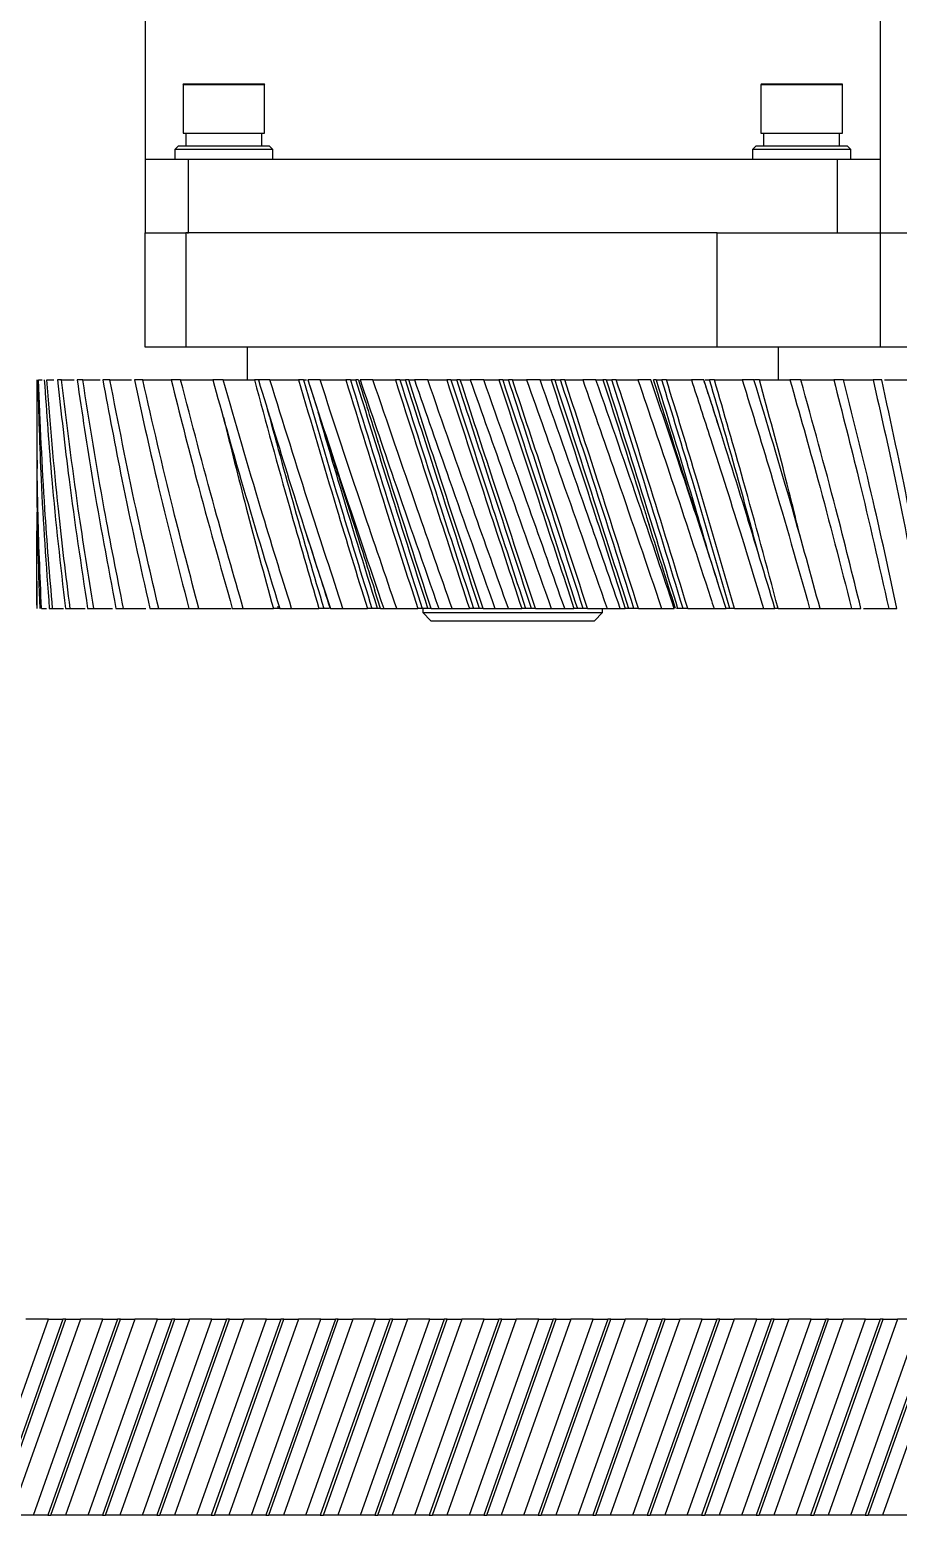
# Model space of a CAD drawing. Header units: millimetres. Extents: x 0 to 597, y 0 to 420.
# Drawn here: x 360.26 to 367.35, y 336.05 to 348.18 of the extents above; entities that cross this region are included whole.
import ezdxf

# ---------------------------------------------------------------- set-up
doc = ezdxf.new("R2010")
doc.units = ezdxf.units.MM

msp = doc.modelspace()

# ---------------------------------------------------------------- linework, layer by layer
at = {"color": 7, "linetype": 'Continuous', "lineweight": 25}
for p, q in [((361.2, 349.455), (361.2, 347.121)), ((367.2, 347.121), (367.2, 349.455)), ((361.51, 347.728), (361.51, 347.335)), ((361.516, 347.735), (362.17, 347.735)), ((362.176, 347.335), (362.176, 347.728)), ((366.224, 347.728), (366.224, 347.335)), ((366.23, 347.735), (366.884, 347.735)), ((366.89, 347.335), (366.89, 347.728)), ((361.47, 347.228), (361.443, 347.201)), ((362.216, 347.228), (361.47, 347.228)), ((361.51, 347.335), (361.66, 347.335)), ((361.534, 347.335), (361.534, 347.228)), ((361.66, 347.335), (362.176, 347.335)), ((362.152, 347.228), (362.152, 347.335)), ((362.243, 347.201), (362.216, 347.228)), ((366.184, 347.228), (366.157, 347.201)), ((366.93, 347.228), (366.184, 347.228)), ((366.224, 347.335), (366.835, 347.335)), ((366.249, 347.228), (366.249, 347.335)), ((366.835, 347.335), (366.89, 347.335)), ((366.866, 347.228), (366.866, 347.335)), ((366.957, 347.201), (366.93, 347.228)), ((361.2, 347.121), (361.2, 346.521)), ((361.2, 347.121), (361.554, 347.121)), ((361.443, 347.201), (361.443, 347.121)), ((362.243, 347.201), (361.443, 347.201)), ((361.554, 346.521), (361.554, 347.121)), ((361.554, 347.121), (364.18, 347.121)), ((362.243, 347.121), (362.243, 347.201)), ((364.18, 347.121), (364.22, 347.121)), ((364.22, 347.121), (366.846, 347.121)), ((366.157, 347.201), (366.157, 347.121)), ((366.957, 347.201), (366.157, 347.201)), ((366.846, 347.121), (366.846, 346.521)), ((366.846, 347.121), (367.2, 347.121)), ((366.957, 347.121), (366.957, 347.201)), ((367.2, 346.521), (367.2, 347.121)), ((361.2, 345.588), (361.2, 346.521)), ((361.2, 346.521), (361.533, 346.521)), ((361.533, 346.521), (361.533, 345.588)), ((365.867, 346.521), (361.533, 346.521)), ((361.545, 346.521), (361.554, 346.521)), ((365.867, 345.588), (365.867, 346.521)), ((365.867, 346.521), (367.2, 346.521)), ((367.2, 345.588), (367.2, 346.521)), ((367.2, 346.521), (367.533, 346.521)), ((361.533, 345.588), (361.2, 345.588)), ((365.867, 345.588), (361.533, 345.588)), ((362.033, 345.588), (362.033, 345.321)), ((367.2, 345.588), (365.867, 345.588)), ((366.367, 345.321), (366.367, 345.588)), ((367.533, 345.588), (367.2, 345.588)), ((360.332, 345.321), (360.361, 345.321)), ((360.399, 345.321), (360.457, 345.321)), ((360.52, 345.321), (360.486, 345.321)), ((360.52, 345.321), (360.621, 345.321)), ((360.692, 345.321), (360.646, 345.321)), ((360.913, 345.321), (360.856, 345.321)), ((361.181, 345.321), (361.113, 345.321)), ((361.49, 345.321), (361.413, 345.321)), ((361.838, 345.321), (361.752, 345.321)), ((362.219, 345.321), (362.125, 345.321)), ((362.492, 345.321), (362.518, 345.321)), ((362.628, 345.321), (362.528, 345.321)), ((362.876, 345.321), (362.921, 345.321)), ((363.059, 345.321), (362.954, 345.321)), ((363.279, 345.321), (363.326, 345.321)), ((363.506, 345.321), (363.398, 345.321)), ((363.695, 345.321), (363.743, 345.321)), ((363.963, 345.321), (363.853, 345.321)), ((364.118, 345.321), (364.166, 345.321)), ((364.423, 345.321), (364.312, 345.321)), ((364.542, 345.321), (364.59, 345.321)), ((364.879, 345.321), (364.771, 345.321)), ((364.962, 345.321), (365.009, 345.321)), ((365.327, 345.321), (365.221, 345.321)), ((365.37, 345.321), (365.416, 345.321)), ((365.758, 345.321), (365.657, 345.321)), ((365.769, 345.321), (365.806, 345.321)), ((366.168, 345.321), (366.072, 345.321)), ((366.55, 345.321), (366.461, 345.321)), ((366.899, 345.321), (366.819, 345.321)), ((367.21, 345.321), (367.139, 345.321)), ((367.232, 345.321), (367.419, 345.321)), ((360.318, 344.976), (360.318, 344.665)), ((365.888, 344.92), (365.884, 344.932)), ((363.1, 344.818), (363.09, 344.849)), ((362.512, 344.072), (362.521, 344.046)), ((365.3, 344.174), (365.312, 344.138)), ((360.318, 343.678), (360.318, 343.455)), ((360.355, 343.455), (360.397, 343.455)), ((360.419, 343.455), (360.446, 343.455)), ((360.446, 343.455), (360.534, 343.455)), ((360.55, 343.455), (360.589, 343.455)), ((360.732, 343.455), (360.783, 343.455)), ((360.963, 343.455), (361.025, 343.455)), ((361.239, 343.455), (361.312, 343.455)), ((361.557, 343.455), (361.639, 343.455)), ((361.912, 343.455), (362.002, 343.455)), ((362.299, 343.455), (362.286, 343.455)), ((362.299, 343.455), (362.396, 343.455)), ((362.701, 343.455), (362.658, 343.455)), ((362.712, 343.455), (362.815, 343.455)), ((363.097, 343.455), (363.051, 343.455)), ((363.147, 343.455), (363.253, 343.455)), ((363.508, 343.455), (363.46, 343.455)), ((363.467, 343.455), (363.467, 343.421)), ((363.467, 343.421), (363.533, 343.354)), ((363.467, 343.421), (364.933, 343.421)), ((363.596, 343.455), (363.705, 343.455)), ((363.928, 343.455), (363.88, 343.455)), ((364.054, 343.455), (364.164, 343.455)), ((364.353, 343.455), (364.304, 343.455)), ((364.514, 343.455), (364.624, 343.455)), ((364.775, 343.455), (364.727, 343.455)), ((364.867, 343.354), (364.933, 343.421)), ((364.933, 343.421), (364.933, 343.455)), ((364.969, 343.455), (365.077, 343.455)), ((365.189, 343.455), (365.143, 343.455)), ((365.414, 343.455), (365.518, 343.455)), ((365.589, 343.455), (365.545, 343.455)), ((365.842, 343.455), (365.941, 343.455)), ((365.97, 343.455), (365.941, 343.455)), ((366.246, 343.455), (366.339, 343.455)), ((366.622, 343.455), (366.707, 343.455)), ((366.964, 343.455), (367.04, 343.455)), ((367.267, 343.455), (367.333, 343.455)), ((359.846, 336.055), (360.413, 337.655)), ((360.53, 337.655), (359.964, 336.055)), ((359.989, 336.055), (360.555, 337.655)), ((360.673, 337.655), (360.106, 336.055)), ((360.413, 337.655), (360.229, 337.655)), ((360.29, 336.055), (360.857, 337.655)), ((360.975, 337.655), (360.408, 336.055)), ((360.413, 337.655), (360.53, 337.655)), ((360.433, 336.055), (361, 337.655)), ((360.555, 337.655), (360.53, 337.655)), ((361.118, 337.655), (360.551, 336.055)), ((360.555, 337.655), (360.673, 337.655)), ((360.857, 337.655), (360.673, 337.655)), ((360.735, 336.055), (361.301, 337.655)), ((361.419, 337.655), (360.853, 336.055)), ((360.857, 337.655), (360.975, 337.655)), ((360.877, 336.055), (361.444, 337.655)), ((361, 337.655), (360.975, 337.655)), ((361.562, 337.655), (360.995, 336.055)), ((361, 337.655), (361.118, 337.655)), ((361.301, 337.655), (361.118, 337.655)), ((361.179, 336.055), (361.746, 337.655)), ((361.864, 337.655), (361.297, 336.055)), ((361.301, 337.655), (361.419, 337.655)), ((361.322, 336.055), (361.889, 337.655)), ((361.444, 337.655), (361.419, 337.655)), ((362.006, 337.655), (361.44, 336.055)), ((361.444, 337.655), (361.562, 337.655)), ((361.746, 337.655), (361.562, 337.655)), ((361.624, 336.055), (362.19, 337.655)), ((362.308, 337.655), (361.741, 336.055)), ((361.746, 337.655), (361.864, 337.655)), ((361.766, 336.055), (362.333, 337.655)), ((361.889, 337.655), (361.864, 337.655)), ((362.451, 337.655), (361.884, 336.055)), ((361.889, 337.655), (362.006, 337.655)), ((362.19, 337.655), (362.006, 337.655)), ((362.068, 336.055), (362.635, 337.655)), ((362.753, 337.655), (362.186, 336.055)), ((362.19, 337.655), (362.308, 337.655)), ((362.211, 336.055), (362.777, 337.655)), ((362.333, 337.655), (362.308, 337.655)), ((362.895, 337.655), (362.329, 336.055)), ((362.333, 337.655), (362.451, 337.655)), ((362.635, 337.655), (362.451, 337.655)), ((362.512, 336.055), (363.079, 337.655)), ((363.197, 337.655), (362.63, 336.055)), ((362.635, 337.655), (362.753, 337.655)), ((362.655, 336.055), (363.222, 337.655)), ((362.777, 337.655), (362.753, 337.655)), ((363.34, 337.655), (362.773, 336.055)), ((362.777, 337.655), (362.895, 337.655)), ((363.079, 337.655), (362.895, 337.655)), ((362.957, 336.055), (363.524, 337.655)), ((363.641, 337.655), (363.075, 336.055)), ((363.079, 337.655), (363.197, 337.655)), ((363.1, 336.055), (363.666, 337.655)), ((363.222, 337.655), (363.197, 337.655)), ((363.784, 337.655), (363.217, 336.055)), ((363.222, 337.655), (363.34, 337.655)), ((363.524, 337.655), (363.34, 337.655)), ((363.401, 336.055), (363.968, 337.655)), ((364.086, 337.655), (363.519, 336.055)), ((363.524, 337.655), (363.641, 337.655)), ((363.544, 336.055), (364.111, 337.655)), ((363.666, 337.655), (363.641, 337.655)), ((364.229, 337.655), (363.662, 336.055)), ((363.666, 337.655), (363.784, 337.655)), ((363.968, 337.655), (363.784, 337.655)), ((363.846, 336.055), (364.412, 337.655)), ((364.53, 337.655), (363.964, 336.055)), ((363.968, 337.655), (364.086, 337.655)), ((363.989, 336.055), (364.555, 337.655)), ((364.111, 337.655), (364.086, 337.655)), ((364.673, 337.655), (364.106, 336.055)), ((364.111, 337.655), (364.229, 337.655)), ((364.412, 337.655), (364.229, 337.655)), ((364.29, 336.055), (364.857, 337.655)), ((364.975, 337.655), (364.408, 336.055)), ((364.412, 337.655), (364.53, 337.655)), ((364.433, 336.055), (365, 337.655)), ((364.555, 337.655), (364.53, 337.655)), ((365.118, 337.655), (364.551, 336.055)), ((364.555, 337.655), (364.673, 337.655)), ((364.857, 337.655), (364.673, 337.655)), ((364.735, 336.055), (365.301, 337.655)), ((365.419, 337.655), (364.853, 336.055)), ((364.857, 337.655), (364.975, 337.655)), ((364.877, 336.055), (365.444, 337.655)), ((365, 337.655), (364.975, 337.655)), ((365.562, 337.655), (364.995, 336.055)), ((365, 337.655), (365.118, 337.655)), ((365.301, 337.655), (365.118, 337.655)), ((365.179, 336.055), (365.746, 337.655)), ((365.864, 337.655), (365.297, 336.055)), ((365.301, 337.655), (365.419, 337.655)), ((365.322, 336.055), (365.889, 337.655)), ((365.444, 337.655), (365.419, 337.655)), ((366.006, 337.655), (365.44, 336.055)), ((365.444, 337.655), (365.562, 337.655)), ((365.746, 337.655), (365.562, 337.655)), ((365.624, 336.055), (366.19, 337.655)), ((366.308, 337.655), (365.741, 336.055)), ((365.746, 337.655), (365.864, 337.655)), ((365.766, 336.055), (366.333, 337.655)), ((365.889, 337.655), (365.864, 337.655)), ((366.451, 337.655), (365.884, 336.055)), ((365.889, 337.655), (366.006, 337.655)), ((366.19, 337.655), (366.006, 337.655)), ((366.068, 336.055), (366.635, 337.655)), ((366.753, 337.655), (366.186, 336.055)), ((366.19, 337.655), (366.308, 337.655)), ((366.211, 336.055), (366.777, 337.655)), ((366.333, 337.655), (366.308, 337.655)), ((366.895, 337.655), (366.329, 336.055)), ((366.333, 337.655), (366.451, 337.655)), ((366.635, 337.655), (366.451, 337.655)), ((366.512, 336.055), (367.079, 337.655)), ((367.197, 337.655), (366.63, 336.055)), ((366.635, 337.655), (366.753, 337.655)), ((366.655, 336.055), (367.222, 337.655)), ((366.777, 337.655), (366.753, 337.655)), ((367.34, 337.655), (366.773, 336.055)), ((366.777, 337.655), (366.895, 337.655)), ((367.079, 337.655), (366.895, 337.655)), ((366.957, 336.055), (367.524, 337.655)), ((367.641, 337.655), (367.075, 336.055)), ((367.079, 337.655), (367.197, 337.655)), ((367.1, 336.055), (367.666, 337.655)), ((367.222, 337.655), (367.197, 337.655)), ((367.784, 337.655), (367.217, 336.055)), ((367.222, 337.655), (367.34, 337.655)), ((367.524, 337.655), (367.34, 337.655)), ((360.303, 336.055), (360.093, 336.055)), ((360.408, 336.055), (360.303, 336.055)), ((360.408, 336.055), (360.433, 336.055)), ((360.538, 336.055), (360.433, 336.055)), ((360.748, 336.055), (360.538, 336.055)), ((360.853, 336.055), (360.748, 336.055)), ((360.853, 336.055), (360.877, 336.055)), ((360.982, 336.055), (360.877, 336.055)), ((361.192, 336.055), (360.982, 336.055)), ((361.297, 336.055), (361.192, 336.055)), ((361.297, 336.055), (361.322, 336.055)), ((361.427, 336.055), (361.322, 336.055)), ((361.637, 336.055), (361.427, 336.055)), ((361.741, 336.055), (361.637, 336.055)), ((361.741, 336.055), (361.766, 336.055)), ((361.871, 336.055), (361.766, 336.055)), ((362.081, 336.055), (361.871, 336.055)), ((362.186, 336.055), (362.081, 336.055)), ((362.186, 336.055), (362.211, 336.055)), ((362.316, 336.055), (362.211, 336.055)), ((362.526, 336.055), (362.316, 336.055)), ((362.63, 336.055), (362.526, 336.055)), ((362.63, 336.055), (362.655, 336.055)), ((362.76, 336.055), (362.655, 336.055)), ((362.97, 336.055), (362.76, 336.055)), ((363.075, 336.055), (362.97, 336.055)), ((363.075, 336.055), (363.1, 336.055)), ((363.204, 336.055), (363.1, 336.055)), ((363.414, 336.055), (363.204, 336.055)), ((363.519, 336.055), (363.414, 336.055)), ((363.519, 336.055), (363.544, 336.055)), ((363.649, 336.055), (363.544, 336.055)), ((363.859, 336.055), (363.649, 336.055)), ((363.964, 336.055), (363.859, 336.055)), ((363.964, 336.055), (363.989, 336.055)), ((364.093, 336.055), (363.989, 336.055)), ((364.303, 336.055), (364.093, 336.055)), ((364.408, 336.055), (364.303, 336.055)), ((364.408, 336.055), (364.433, 336.055)), ((364.538, 336.055), (364.433, 336.055)), ((364.748, 336.055), (364.538, 336.055)), ((364.853, 336.055), (364.748, 336.055)), ((364.853, 336.055), (364.877, 336.055)), ((364.982, 336.055), (364.877, 336.055)), ((365.192, 336.055), (364.982, 336.055)), ((365.297, 336.055), (365.192, 336.055)), ((365.297, 336.055), (365.322, 336.055)), ((365.427, 336.055), (365.322, 336.055)), ((365.637, 336.055), (365.427, 336.055)), ((365.741, 336.055), (365.637, 336.055)), ((365.741, 336.055), (365.766, 336.055)), ((365.871, 336.055), (365.766, 336.055)), ((366.081, 336.055), (365.871, 336.055)), ((366.186, 336.055), (366.081, 336.055)), ((366.186, 336.055), (366.211, 336.055)), ((366.315, 336.055), (366.211, 336.055)), ((366.526, 336.055), (366.315, 336.055)), ((366.63, 336.055), (366.526, 336.055)), ((366.63, 336.055), (366.655, 336.055)), ((366.76, 336.055), (366.655, 336.055)), ((366.97, 336.055), (366.76, 336.055)), ((367.075, 336.055), (366.97, 336.055)), ((367.075, 336.055), (367.1, 336.055)), ((367.204, 336.055), (367.1, 336.055)), ((367.414, 336.055), (367.204, 336.055))]:
    msp.add_line(p, q, dxfattribs=at)
at = {"color": 8, "linetype": 'Continuous', "lineweight": 25}
for p, q in [((362.176, 347.728), (361.51, 347.728)), ((366.89, 347.728), (366.224, 347.728)), ((363.12, 343.455), (363.075, 343.599)), ((362.281, 343.474), (362.286, 343.455))]:
    msp.add_line(p, q, dxfattribs=at)
at = {"color": 7, "linetype": 'Continuous', "lineweight": 25}
for centre, start, end in [((361.516, 347.728), 90, 180), ((362.17, 347.728), 0, 90), ((366.23, 347.728), 90, 180), ((366.884, 347.728), 0, 90)]:
    msp.add_arc(centre, 0.00667, start, end, dxfattribs=at)
for points, knots in [([(360.355, 343.455), (360.344, 343.726), (360.317, 344.348), (360.319, 344.97), (360.32, 345.321)], [0, 0, 0, 0, 0.435552, 1, 1, 1, 1]), ([(360.324, 345.321), (360.332, 345.05), (360.349, 344.428), (360.394, 343.806), (360.419, 343.455)], [0, 0, 0, 0, 0.4355489, 1, 1, 1, 1]), ([(360.446, 343.455), (360.423, 343.726), (360.371, 344.348), (360.346, 344.97), (360.332, 345.321)], [0, 0, 0, 0, 0.435553, 1, 1, 1, 1]), ([(360.378, 345.321), (360.397, 345.05), (360.44, 344.428), (360.51, 343.806), (360.55, 343.455)], [0, 0, 0, 0, 0.43555, 1, 1, 1, 1]), ([(360.589, 343.455), (360.555, 343.726), (360.478, 344.348), (360.428, 344.97), (360.399, 345.321)], [0, 0, 0, 0, 0.435552, 1, 1, 1, 1]), ([(360.486, 345.321), (360.516, 345.05), (360.584, 344.428), (360.679, 343.806), (360.732, 343.455)], [0, 0, 0, 0, 0.435549, 1, 1, 1, 1]), ([(360.783, 343.455), (360.739, 343.726), (360.638, 344.348), (360.562, 344.97), (360.52, 345.321)], [0, 0, 0, 0, 0.435555, 1, 1, 1, 1]), ([(360.646, 345.321), (360.686, 345.05), (360.779, 344.428), (360.897, 343.806), (360.963, 343.455)], [0, 0, 0, 0, 0.435552, 1, 1, 1, 1]), ([(361.025, 343.455), (360.971, 343.726), (360.847, 344.348), (360.748, 344.97), (360.692, 345.321)], [0, 0, 0, 0, 0.435555, 1, 1, 1, 1]), ([(360.692, 345.321), (360.728, 345.321), (360.775, 345.321), (360.822, 345.321), (360.834, 345.321)], [0, 0, 0, 0, 0.760445, 1, 1, 1, 1]), ([(360.856, 345.321), (360.906, 345.05), (361.022, 344.428), (361.161, 343.806), (361.239, 343.455)], [0, 0, 0, 0, 0.435551, 1, 1, 1, 1]), ([(361.312, 343.455), (361.249, 343.726), (361.104, 344.348), (360.982, 344.97), (360.913, 345.321)], [0, 0, 0, 0, 0.435553, 1, 1, 1, 1]), ([(360.913, 345.321), (360.949, 345.321), (361.009, 345.321), (361.067, 345.321), (361.091, 345.321)], [0, 0, 0, 0, 0.598064, 1, 1, 1, 1]), ([(361.113, 345.321), (361.172, 345.05), (361.309, 344.428), (361.468, 343.806), (361.557, 343.455)], [0, 0, 0, 0, 0.435549, 1, 1, 1, 1]), ([(361.639, 343.455), (361.568, 343.726), (361.404, 344.348), (361.261, 344.97), (361.181, 345.321)], [0, 0, 0, 0, 0.435554, 1, 1, 1, 1]), ([(361.181, 345.321), (361.216, 345.321), (361.295, 345.321), (361.37, 345.321), (361.413, 345.321)], [0, 0, 0, 0, 0.442785, 1, 1, 1, 1]), ([(361.413, 345.321), (361.481, 345.05), (361.638, 344.428), (361.813, 343.806), (361.912, 343.455)], [0, 0, 0, 0, 0.43555, 1, 1, 1, 1]), ([(362.002, 343.455), (361.923, 343.726), (361.744, 344.348), (361.582, 344.97), (361.49, 345.321)], [0, 0, 0, 0, 0.435554, 1, 1, 1, 1]), ([(361.49, 345.321), (361.524, 345.321), (361.617, 345.321), (361.705, 345.321), (361.761, 345.321)], [0, 0, 0, 0, 0.361474, 1, 1, 1, 1]), ([(361.752, 345.321), (361.828, 345.05), (362.002, 344.428), (362.191, 343.806), (362.299, 343.455)], [0, 0, 0, 0, 0.435551, 1, 1, 1, 1]), ([(362.396, 343.455), (362.311, 343.726), (362.118, 344.348), (361.939, 344.97), (361.838, 345.321)], [0, 0, 0, 0, 0.4355526, 1, 1, 1, 1]), ([(361.838, 345.321), (361.87, 345.321), (361.958, 345.321), (362.04, 345.321), (362.092, 345.321)], [0, 0, 0, 0, 0.36148, 1, 1, 1, 1]), ([(362.092, 345.321), (362.187, 344.973), (362.356, 344.351), (362.539, 343.728), (362.619, 343.455)], [0, 0, 0, 0, 0.559951, 1, 1, 1, 1]), ([(362.131, 345.321), (362.13, 345.321), (362.127, 345.321), (362.122, 345.321), (362.116, 345.321), (362.11, 345.321), (362.105, 345.321), (362.099, 345.321), (362.095, 345.321), (362.092, 345.321)], [0, 0, 0, 0, 0.132826, 0.265694, 0.398533, 0.531396, 0.664258, 0.797143, 1, 1, 1, 1]), ([(362.125, 345.321), (362.208, 345.05), (362.396, 344.428), (362.598, 343.806), (362.712, 343.455)], [0, 0, 0, 0, 0.435551, 1, 1, 1, 1]), ([(362.815, 343.455), (362.726, 343.726), (362.521, 344.348), (362.328, 344.97), (362.219, 345.321)], [0, 0, 0, 0, 0.435553, 1, 1, 1, 1]), ([(362.219, 345.321), (362.249, 345.321), (362.331, 345.321), (362.406, 345.321), (362.453, 345.321)], [0, 0, 0, 0, 0.36146, 1, 1, 1, 1]), ([(362.453, 345.321), (362.555, 344.973), (362.737, 344.351), (362.929, 343.728), (363.014, 343.455)], [0, 0, 0, 0, 0.559952, 1, 1, 1, 1]), ([(362.492, 345.321), (362.49, 345.321), (362.487, 345.321), (362.481, 345.321), (362.476, 345.321), (362.47, 345.321), (362.465, 345.321), (362.459, 345.321), (362.455, 345.321), (362.453, 345.321)], [0, 0, 0, 0, 0.132952, 0.265763, 0.398635, 0.531515, 0.664398, 0.797176, 1, 1, 1, 1]), ([(362.492, 345.321), (362.593, 344.973), (362.775, 344.351), (362.967, 343.728), (363.051, 343.455)], [0, 0, 0, 0, 0.559951, 1, 1, 1, 1]), ([(362.528, 345.321), (362.616, 345.05), (362.817, 344.428), (363.028, 343.806), (363.147, 343.455)], [0, 0, 0, 0, 0.43555, 1, 1, 1, 1]), ([(362.541, 345.28), (362.599, 345.099), (362.682, 344.839), (362.793, 344.488), (362.914, 344.109), (363.009, 343.809), (363.075, 343.599)], [0, 0, 0, 0, 0.323218, 0.464302, 0.624931, 1, 1, 1, 1]), ([(363.253, 343.455), (363.161, 343.726), (362.947, 344.348), (362.743, 344.97), (362.628, 345.321)], [0, 0, 0, 0, 0.435553, 1, 1, 1, 1]), ([(362.628, 345.321), (362.655, 345.321), (362.73, 345.321), (362.796, 345.321), (362.838, 345.321)], [0, 0, 0, 0, 0.361477, 1, 1, 1, 1]), ([(362.838, 345.321), (362.946, 344.973), (363.137, 344.351), (363.337, 343.728), (363.425, 343.455)], [0, 0, 0, 0, 0.559952, 1, 1, 1, 1]), ([(362.876, 345.321), (362.875, 345.321), (362.871, 345.321), (362.865, 345.321), (362.86, 345.321), (362.854, 345.321), (362.849, 345.321), (362.844, 345.321), (362.84, 345.321), (362.838, 345.321)], [0, 0, 0, 0, 0.1328, 0.265684, 0.398562, 0.531396, 0.664257, 0.797085, 1, 1, 1, 1]), ([(362.876, 345.321), (362.983, 344.973), (363.174, 344.351), (363.373, 343.728), (363.46, 343.455)], [0, 0, 0, 0, 0.559951, 1, 1, 1, 1]), ([(363.508, 343.455), (363.396, 343.803), (363.197, 344.425), (363.006, 345.047), (362.921, 345.321)], [0, 0, 0, 0, 0.559967, 1, 1, 1, 1]), ([(362.941, 345.321), (362.94, 345.321), (362.939, 345.321), (362.937, 345.321), (362.933, 345.321), (362.928, 345.321), (362.924, 345.321), (362.921, 345.321)], [0, 0, 0, 0, 0.139113, 0.32933, 0.519392, 0.709832, 1, 1, 1, 1]), ([(362.941, 345.321), (362.967, 345.237), (363.02, 345.07), (363.073, 344.902), (363.099, 344.818)], [0, 0, 0, 0, 0.499839, 1, 1, 1, 1]), ([(362.954, 345.321), (363.046, 345.05), (363.256, 344.428), (363.474, 343.806), (363.596, 343.455)], [0, 0, 0, 0, 0.43555, 1, 1, 1, 1]), ([(363.705, 343.455), (363.61, 343.726), (363.392, 344.348), (363.179, 344.97), (363.059, 345.321)], [0, 0, 0, 0, 0.435553, 1, 1, 1, 1]), ([(363.059, 345.321), (363.083, 345.321), (363.15, 345.321), (363.206, 345.321), (363.243, 345.321)], [0, 0, 0, 0, 0.361497, 1, 1, 1, 1]), ([(363.243, 345.321), (363.354, 344.973), (363.553, 344.351), (363.757, 343.728), (363.846, 343.455)], [0, 0, 0, 0, 0.559951, 1, 1, 1, 1]), ([(363.279, 345.321), (363.277, 345.321), (363.274, 345.321), (363.268, 345.321), (363.263, 345.321), (363.257, 345.321), (363.253, 345.321), (363.247, 345.321), (363.244, 345.321), (363.243, 345.321)], [0, 0, 0, 0, 0.132889, 0.265739, 0.398579, 0.531383, 0.664282, 0.797032, 1, 1, 1, 1]), ([(363.279, 345.321), (363.39, 344.973), (363.588, 344.351), (363.791, 343.728), (363.88, 343.455)], [0, 0, 0, 0, 0.559951, 1, 1, 1, 1]), ([(363.928, 343.455), (363.815, 343.803), (363.612, 344.425), (363.413, 345.047), (363.326, 345.321)], [0, 0, 0, 0, 0.5599672, 1, 1, 1, 1]), ([(363.351, 345.321), (363.351, 345.321), (363.351, 345.321), (363.349, 345.321), (363.346, 345.321), (363.343, 345.321), (363.339, 345.321), (363.333, 345.321), (363.329, 345.321), (363.326, 345.321)], [0, 0, 0, 0, 0.1329647, 0.2658238, 0.3986283, 0.5315499, 0.6644564, 0.7972591, 1, 1, 1, 1]), ([(363.958, 343.455), (363.844, 343.803), (363.639, 344.425), (363.439, 345.047), (363.351, 345.321)], [0, 0, 0, 0, 0.559967, 1, 1, 1, 1]), ([(363.351, 345.321), (363.354, 345.321), (363.363, 345.321), (363.384, 345.321), (363.398, 345.321)], [0, 0, 0, 0, 0.361487, 1, 1, 1, 1]), ([(363.398, 345.321), (363.492, 345.05), (363.709, 344.428), (363.93, 343.806), (364.054, 343.455)], [0, 0, 0, 0, 0.43555, 1, 1, 1, 1]), ([(364.164, 343.455), (364.068, 343.726), (363.847, 344.348), (363.629, 344.97), (363.506, 345.321)], [0, 0, 0, 0, 0.4355532, 1, 1, 1, 1]), ([(363.506, 345.321), (363.527, 345.321), (363.584, 345.321), (363.631, 345.321), (363.661, 345.321)], [0, 0, 0, 0, 0.361485, 1, 1, 1, 1]), ([(363.661, 345.321), (363.775, 344.973), (363.978, 344.351), (364.183, 343.728), (364.273, 343.455)], [0, 0, 0, 0, 0.559951, 1, 1, 1, 1]), ([(363.695, 345.321), (363.693, 345.321), (363.69, 345.321), (363.684, 345.321), (363.679, 345.321), (363.674, 345.321), (363.669, 345.321), (363.664, 345.321), (363.662, 345.321), (363.661, 345.321)], [0, 0, 0, 0, 0.132891, 0.265773, 0.398589, 0.531498, 0.664359, 0.797313, 1, 1, 1, 1]), ([(363.695, 345.321), (363.809, 344.973), (364.011, 344.351), (364.215, 343.728), (364.304, 343.455)], [0, 0, 0, 0, 0.559951, 1, 1, 1, 1]), ([(364.353, 343.455), (364.239, 343.803), (364.035, 344.425), (363.832, 345.047), (363.743, 345.321)], [0, 0, 0, 0, 0.559967, 1, 1, 1, 1]), ([(363.772, 345.321), (363.771, 345.321), (363.77, 345.321), (363.768, 345.321), (363.765, 345.321), (363.761, 345.321), (363.756, 345.321), (363.75, 345.321), (363.746, 345.321), (363.743, 345.321)], [0, 0, 0, 0, 0.132855, 0.265806, 0.398739, 0.531634, 0.664457, 0.7972, 1, 1, 1, 1]), ([(364.385, 343.455), (364.27, 343.803), (364.065, 344.425), (363.861, 345.047), (363.772, 345.321)], [0, 0, 0, 0, 0.559967, 1, 1, 1, 1]), ([(363.772, 345.321), (363.779, 345.321), (363.799, 345.321), (363.832, 345.321), (363.853, 345.321)], [0, 0, 0, 0, 0.361451, 1, 1, 1, 1]), ([(363.853, 345.321), (363.949, 345.05), (364.169, 344.428), (364.389, 343.806), (364.514, 343.455)], [0, 0, 0, 0, 0.43555, 1, 1, 1, 1]), ([(364.624, 343.455), (364.528, 343.726), (364.308, 344.348), (364.087, 344.97), (363.963, 345.321)], [0, 0, 0, 0, 0.435553, 1, 1, 1, 1]), ([(363.963, 345.321), (363.98, 345.321), (364.027, 345.321), (364.063, 345.321), (364.086, 345.321)], [0, 0, 0, 0, 0.361457, 1, 1, 1, 1]), ([(364.086, 345.321), (364.201, 344.973), (364.406, 344.351), (364.61, 343.728), (364.699, 343.455)], [0, 0, 0, 0, 0.5599514, 1, 1, 1, 1]), ([(364.118, 345.321), (364.116, 345.321), (364.113, 345.321), (364.107, 345.321), (364.102, 345.321), (364.097, 345.321), (364.093, 345.321), (364.089, 345.321), (364.087, 345.321), (364.086, 345.321)], [0, 0, 0, 0, 0.132844, 0.265736, 0.398493, 0.531311, 0.664277, 0.796959, 1, 1, 1, 1]), ([(364.118, 345.321), (364.232, 344.973), (364.436, 344.351), (364.638, 343.728), (364.727, 343.455)], [0, 0, 0, 0, 0.5599513, 1, 1, 1, 1]), ([(364.775, 343.455), (364.662, 343.803), (364.46, 344.425), (364.256, 345.047), (364.166, 345.321)], [0, 0, 0, 0, 0.5599671, 1, 1, 1, 1]), ([(364.198, 345.321), (364.197, 345.321), (364.196, 345.321), (364.193, 345.321), (364.189, 345.321), (364.185, 345.321), (364.18, 345.321), (364.174, 345.321), (364.169, 345.321), (364.166, 345.321)], [0, 0, 0, 0, 0.132738, 0.265667, 0.398511, 0.531338, 0.66436, 0.797166, 1, 1, 1, 1]), ([(364.81, 343.455), (364.696, 343.803), (364.493, 344.425), (364.288, 345.047), (364.198, 345.321)], [0, 0, 0, 0, 0.559967, 1, 1, 1, 1]), ([(364.198, 345.321), (364.209, 345.321), (364.241, 345.321), (364.285, 345.321), (364.312, 345.321)], [0, 0, 0, 0, 0.361489, 1, 1, 1, 1]), ([(364.312, 345.321), (364.409, 345.05), (364.629, 344.428), (364.847, 343.806), (364.969, 343.455)], [0, 0, 0, 0, 0.43555, 1, 1, 1, 1]), ([(365.077, 343.455), (364.983, 343.726), (364.767, 344.348), (364.547, 344.97), (364.423, 345.321)], [0, 0, 0, 0, 0.435553, 1, 1, 1, 1]), ([(364.423, 345.321), (364.436, 345.321), (364.473, 345.321), (364.497, 345.321), (364.513, 345.321)], [0, 0, 0, 0, 0.361451, 1, 1, 1, 1]), ([(364.513, 345.321), (364.627, 344.973), (364.831, 344.351), (365.03, 343.728), (365.118, 343.455)], [0, 0, 0, 0, 0.559951, 1, 1, 1, 1]), ([(364.542, 345.321), (364.541, 345.321), (364.537, 345.321), (364.532, 345.321), (364.527, 345.321), (364.522, 345.321), (364.519, 345.321), (364.515, 345.321), (364.514, 345.321), (364.513, 345.321)], [0, 0, 0, 0, 0.132877, 0.26575, 0.398673, 0.531602, 0.664264, 0.797287, 1, 1, 1, 1]), ([(364.542, 345.321), (364.656, 344.973), (364.858, 344.351), (365.056, 343.728), (365.143, 343.455)], [0, 0, 0, 0, 0.559952, 1, 1, 1, 1]), ([(365.189, 343.455), (365.079, 343.803), (364.881, 344.425), (364.679, 345.047), (364.59, 345.321)], [0, 0, 0, 0, 0.559967, 1, 1, 1, 1]), ([(364.624, 345.321), (364.624, 345.321), (364.622, 345.321), (364.618, 345.321), (364.614, 345.321), (364.609, 345.321), (364.604, 345.321), (364.598, 345.321), (364.593, 345.321), (364.59, 345.321)], [0, 0, 0, 0, 0.133067, 0.265948, 0.398818, 0.531553, 0.664386, 0.797239, 1, 1, 1, 1]), ([(365.226, 343.455), (365.115, 343.803), (364.917, 344.425), (364.714, 345.047), (364.624, 345.321)], [0, 0, 0, 0, 0.559967, 1, 1, 1, 1]), ([(364.624, 345.321), (364.64, 345.321), (364.683, 345.321), (364.736, 345.321), (364.771, 345.321)], [0, 0, 0, 0, 0.361435, 1, 1, 1, 1]), ([(364.771, 345.321), (364.866, 345.05), (365.083, 344.428), (365.295, 343.806), (365.414, 343.455)], [0, 0, 0, 0, 0.43555, 1, 1, 1, 1]), ([(365.518, 343.455), (365.427, 343.726), (365.218, 344.348), (365.002, 344.97), (364.879, 345.321)], [0, 0, 0, 0, 0.435553, 1, 1, 1, 1]), ([(364.879, 345.321), (364.889, 345.321), (364.914, 345.321), (364.927, 345.321), (364.936, 345.321)], [0, 0, 0, 0, 0.361488, 1, 1, 1, 1]), ([(364.962, 345.321), (364.96, 345.321), (364.956, 345.321), (364.951, 345.321), (364.947, 345.321), (364.943, 345.321), (364.94, 345.321), (364.937, 345.321), (364.936, 345.321), (364.936, 345.321)], [0, 0, 0, 0, 0.132945, 0.265793, 0.398521, 0.53154, 0.664284, 0.796993, 1, 1, 1, 1]), ([(364.962, 345.321), (365.073, 344.973), (365.271, 344.351), (365.461, 343.728), (365.545, 343.455)], [0, 0, 0, 0, 0.559951, 1, 1, 1, 1]), ([(365.589, 343.455), (365.483, 343.803), (365.293, 344.425), (365.096, 345.047), (365.009, 345.321)], [0, 0, 0, 0, 0.559967, 1, 1, 1, 1]), ([(365.045, 345.321), (365.044, 345.321), (365.042, 345.321), (365.038, 345.321), (365.033, 345.321), (365.028, 345.321), (365.023, 345.321), (365.016, 345.321), (365.012, 345.321), (365.009, 345.321)], [0, 0, 0, 0, 0.132866, 0.265706, 0.398693, 0.531513, 0.664372, 0.797232, 1, 1, 1, 1]), ([(365.627, 343.455), (365.521, 343.803), (365.331, 344.425), (365.132, 345.047), (365.045, 345.321)], [0, 0, 0, 0, 0.559967, 1, 1, 1, 1]), ([(365.045, 345.321), (365.064, 345.321), (365.117, 345.321), (365.18, 345.321), (365.221, 345.321)], [0, 0, 0, 0, 0.361486, 1, 1, 1, 1]), ([(365.221, 345.321), (365.313, 345.05), (365.515, 344.458), (365.719, 343.835), (365.832, 343.484), (365.842, 343.455)], [0, 0, 0, 0, 0.435548, 0.952266, 1, 1, 1, 1]), ([(365.941, 343.455), (365.898, 343.588), (365.77, 343.992), (365.565, 344.614), (365.4, 345.103), (365.327, 345.321)], [0, 0, 0, 0, 0.214285, 0.649829, 1, 1, 1, 1]), ([(365.879, 343.648), (365.801, 343.893), (365.623, 344.45), (365.447, 345.008), (365.348, 345.321)], [0, 0, 0, 0, 0.438027, 1, 1, 1, 1]), ([(365.37, 345.321), (365.369, 345.321), (365.365, 345.321), (365.361, 345.321), (365.356, 345.321), (365.353, 345.321), (365.35, 345.321), (365.348, 345.321), (365.348, 345.321), (365.348, 345.321)], [0, 0, 0, 0, 0.132863, 0.265755, 0.398493, 0.531502, 0.664384, 0.797296, 1, 1, 1, 1]), ([(365.97, 343.455), (365.87, 343.803), (365.69, 344.425), (365.5, 345.047), (365.416, 345.321)], [0, 0, 0, 0, 0.559967, 1, 1, 1, 1]), ([(365.454, 345.321), (365.452, 345.321), (365.45, 345.321), (365.445, 345.321), (365.441, 345.321), (365.435, 345.321), (365.43, 345.321), (365.423, 345.321), (365.419, 345.321), (365.416, 345.321)], [0, 0, 0, 0, 0.132933, 0.265814, 0.398637, 0.531496, 0.664369, 0.797222, 1, 1, 1, 1]), ([(366.009, 343.455), (365.908, 343.803), (365.728, 344.425), (365.538, 345.047), (365.454, 345.321)], [0, 0, 0, 0, 0.559967, 1, 1, 1, 1]), ([(365.454, 345.321), (365.476, 345.321), (365.539, 345.321), (365.611, 345.321), (365.657, 345.321)], [0, 0, 0, 0, 0.361449, 1, 1, 1, 1]), ([(365.657, 345.321), (365.709, 345.161), (365.85, 344.73), (366.047, 344.108), (366.188, 343.646), (366.246, 343.455)], [0, 0, 0, 0, 0.25706, 0.692605, 1, 1, 1, 1]), ([(366.339, 343.455), (366.258, 343.726), (366.088, 344.291), (365.89, 344.914), (365.777, 345.265), (365.758, 345.321)], [0, 0, 0, 0, 0.435549, 0.9094932, 1, 1, 1, 1]), ([(365.884, 344.932), (365.864, 344.995), (365.822, 345.125), (365.781, 345.254), (365.759, 345.321)], [0, 0, 0, 0, 0.483915, 1, 1, 1, 1]), ([(365.845, 345.321), (365.843, 345.321), (365.84, 345.321), (365.836, 345.321), (365.83, 345.321), (365.825, 345.321), (365.819, 345.321), (365.813, 345.321), (365.809, 345.321), (365.806, 345.321)], [0, 0, 0, 0, 0.132912, 0.265843, 0.398628, 0.5315, 0.664376, 0.797273, 1, 1, 1, 1]), ([(366.365, 343.455), (366.272, 343.803), (366.105, 344.425), (365.924, 345.047), (365.845, 345.321)], [0, 0, 0, 0, 0.559967, 1, 1, 1, 1]), ([(365.845, 345.321), (365.87, 345.321), (365.942, 345.321), (366.021, 345.321), (366.072, 345.321)], [0, 0, 0, 0, 0.361486, 1, 1, 1, 1]), ([(366.072, 345.321), (366.155, 345.05), (366.347, 344.428), (366.523, 343.806), (366.622, 343.455)], [0, 0, 0, 0, 0.43555, 1, 1, 1, 1]), ([(366.707, 343.455), (366.633, 343.726), (366.462, 344.348), (366.274, 344.97), (366.168, 345.321)], [0, 0, 0, 0, 0.4355527, 1, 1, 1, 1]), ([(366.212, 345.321), (366.211, 345.321), (366.208, 345.321), (366.203, 345.321), (366.197, 345.321), (366.192, 345.321), (366.186, 345.321), (366.18, 345.321), (366.176, 345.321), (366.173, 345.321)], [0, 0, 0, 0, 0.132711, 0.265588, 0.398532, 0.531401, 0.664281, 0.797153, 1, 1, 1, 1]), ([(366.212, 345.321), (366.241, 345.321), (366.32, 345.321), (366.406, 345.321), (366.461, 345.321)], [0, 0, 0, 0, 0.361492, 1, 1, 1, 1]), ([(366.461, 345.321), (366.538, 345.05), (366.715, 344.428), (366.874, 343.806), (366.964, 343.455)], [0, 0, 0, 0, 0.4355497, 1, 1, 1, 1]), ([(367.04, 343.455), (366.973, 343.726), (366.82, 344.348), (366.647, 344.97), (366.55, 345.321)], [0, 0, 0, 0, 0.435553, 1, 1, 1, 1]), ([(366.552, 345.321), (366.583, 345.321), (366.669, 345.321), (366.76, 345.321), (366.819, 345.321)], [0, 0, 0, 0, 0.361472, 1, 1, 1, 1]), ([(366.819, 345.321), (366.888, 345.05), (367.049, 344.428), (367.188, 343.806), (367.267, 343.455)], [0, 0, 0, 0, 0.435551, 1, 1, 1, 1]), ([(367.333, 343.455), (367.275, 343.726), (367.142, 344.348), (366.986, 344.97), (366.899, 345.321)], [0, 0, 0, 0, 0.4355538, 1, 1, 1, 1]), ([(366.899, 345.321), (366.919, 345.321), (366.997, 345.321), (367.078, 345.321), (367.139, 345.321)], [0, 0, 0, 0, 0.252257, 1, 1, 1, 1]), ([(367.139, 345.321), (367.201, 345.05), (367.342, 344.428), (367.46, 343.806), (367.527, 343.455)], [0, 0, 0, 0, 0.43555, 1, 1, 1, 1]), ([(367.583, 343.455), (367.534, 343.726), (367.422, 344.348), (367.286, 344.97), (367.21, 345.321)], [0, 0, 0, 0, 0.435554, 1, 1, 1, 1]), ([(360.319, 344.665), (360.319, 344.613), (360.315, 344.209), (360.329, 343.806), (360.341, 343.455)], [0, 0, 0, 0, 0.129467, 1, 1, 1, 1]), ([(360.319, 343.455), (360.316, 343.726), (360.314, 343.998), (360.323, 344.269), (360.323, 344.269)], [0, 0, 0, 0, 0.9979863, 1, 1, 1, 1]), ([(365.528, 343.455), (365.49, 343.573), (365.414, 343.813), (365.339, 344.053), (365.301, 344.174)], [0, 0, 0, 0, 0.4929678, 1, 1, 1, 1]), ([(362.521, 344.046), (362.551, 343.952), (362.614, 343.755), (362.677, 343.557), (362.71, 343.455)], [0, 0, 0, 0, 0.478307, 1, 1, 1, 1]), ([(360.589, 343.455), (360.625, 343.455), (360.666, 343.455), (360.706, 343.455), (360.711, 343.455)], [0, 0, 0, 0, 0.8864496, 1, 1, 1, 1]), ([(360.783, 343.455), (360.819, 343.455), (360.87, 343.455), (360.921, 343.455), (360.936, 343.455)], [0, 0, 0, 0, 0.69925, 1, 1, 1, 1]), ([(361.025, 343.455), (361.06, 343.455), (361.122, 343.455), (361.182, 343.455), (361.208, 343.455)], [0, 0, 0, 0, 0.573418, 1, 1, 1, 1]), ([(361.312, 343.455), (361.346, 343.455), (361.43, 343.455), (361.51, 343.455), (361.557, 343.455)], [0, 0, 0, 0, 0.410887, 1, 1, 1, 1]), ([(361.639, 343.455), (361.672, 343.455), (361.763, 343.455), (361.848, 343.455), (361.902, 343.455)], [0, 0, 0, 0, 0.361462, 1, 1, 1, 1]), ([(362.002, 343.455), (362.033, 343.455), (362.118, 343.455), (362.197, 343.455), (362.247, 343.455)], [0, 0, 0, 0, 0.361467, 1, 1, 1, 1]), ([(362.286, 343.455), (362.285, 343.455), (362.281, 343.455), (362.276, 343.455), (362.271, 343.455), (362.265, 343.455), (362.259, 343.455), (362.253, 343.455), (362.249, 343.455), (362.247, 343.455)], [0, 0, 0, 0, 0.13296, 0.265817, 0.398623, 0.531462, 0.664298, 0.797141, 1, 1, 1, 1]), ([(362.396, 343.455), (362.424, 343.455), (362.503, 343.455), (362.574, 343.455), (362.619, 343.455)], [0, 0, 0, 0, 0.36148, 1, 1, 1, 1]), ([(362.658, 343.455), (362.656, 343.455), (362.653, 343.455), (362.647, 343.455), (362.642, 343.455), (362.636, 343.455), (362.631, 343.455), (362.625, 343.455), (362.621, 343.455), (362.619, 343.455)], [0, 0, 0, 0, 0.132906, 0.265772, 0.398609, 0.531488, 0.664312, 0.797187, 1, 1, 1, 1]), ([(362.815, 343.455), (362.841, 343.455), (362.912, 343.455), (362.974, 343.455), (363.014, 343.455)], [0, 0, 0, 0, 0.361481, 1, 1, 1, 1]), ([(363.051, 343.455), (363.049, 343.455), (363.046, 343.455), (363.04, 343.455), (363.035, 343.455), (363.029, 343.455), (363.024, 343.455), (363.019, 343.455), (363.015, 343.455), (363.014, 343.455)], [0, 0, 0, 0, 0.132866, 0.265746, 0.398621, 0.531591, 0.664338, 0.797307, 1, 1, 1, 1]), ([(363.12, 343.455), (363.12, 343.455), (363.12, 343.455), (363.118, 343.455), (363.116, 343.455), (363.113, 343.455), (363.109, 343.455), (363.104, 343.455), (363.099, 343.455), (363.097, 343.455)], [0, 0, 0, 0, 0.132634, 0.265618, 0.398684, 0.531424, 0.664185, 0.79721, 1, 1, 1, 1]), ([(363.12, 343.455), (363.121, 343.455), (363.123, 343.455), (363.138, 343.455), (363.147, 343.455)], [0, 0, 0, 0, 0.361462, 1, 1, 1, 1]), ([(363.253, 343.455), (363.276, 343.455), (363.339, 343.455), (363.391, 343.455), (363.425, 343.455)], [0, 0, 0, 0, 0.361447, 1, 1, 1, 1]), ([(363.46, 343.455), (363.459, 343.455), (363.455, 343.455), (363.449, 343.455), (363.444, 343.455), (363.439, 343.455), (363.434, 343.455), (363.429, 343.455), (363.426, 343.455), (363.425, 343.455)], [0, 0, 0, 0, 0.132872, 0.265754, 0.398639, 0.531602, 0.664392, 0.797387, 1, 1, 1, 1]), ([(363.534, 343.455), (363.534, 343.455), (363.533, 343.455), (363.531, 343.455), (363.528, 343.455), (363.525, 343.455), (363.521, 343.455), (363.515, 343.455), (363.51, 343.455), (363.508, 343.455)], [0, 0, 0, 0, 0.132711, 0.26565, 0.398451, 0.531506, 0.664323, 0.797221, 1, 1, 1, 1]), ([(363.533, 343.355), (363.536, 343.355), (363.541, 343.355), (363.58, 343.355), (363.642, 343.355), (363.726, 343.355), (363.827, 343.355), (363.943, 343.355), (364.069, 343.355), (364.2, 343.355), (364.331, 343.355), (364.457, 343.355), (364.573, 343.355), (364.674, 343.355), (364.758, 343.355), (364.82, 343.355), (364.859, 343.355), (364.864, 343.355), (364.867, 343.355)], [0, 0, 0, 0, 0.062503, 0.125001, 0.187499, 0.249999, 0.312499, 0.374999, 0.4375, 0.5, 0.5625, 0.625001, 0.687501, 0.750001, 0.812501, 0.874999, 0.937497, 1, 1, 1, 1]), ([(363.534, 343.455), (363.539, 343.455), (363.553, 343.455), (363.579, 343.455), (363.596, 343.455)], [0, 0, 0, 0, 0.361465, 1, 1, 1, 1]), ([(363.705, 343.455), (363.725, 343.455), (363.778, 343.455), (363.82, 343.455), (363.846, 343.455)], [0, 0, 0, 0, 0.361485, 1, 1, 1, 1]), ([(363.88, 343.455), (363.878, 343.455), (363.875, 343.455), (363.869, 343.455), (363.864, 343.455), (363.859, 343.455), (363.854, 343.455), (363.85, 343.455), (363.848, 343.455), (363.846, 343.455)], [0, 0, 0, 0, 0.13286, 0.265748, 0.398635, 0.531491, 0.6642, 0.797246, 1, 1, 1, 1]), ([(363.958, 343.455), (363.958, 343.455), (363.957, 343.455), (363.954, 343.455), (363.95, 343.455), (363.946, 343.455), (363.942, 343.455), (363.936, 343.455), (363.931, 343.455), (363.928, 343.455)], [0, 0, 0, 0, 0.1330153, 0.2657055, 0.3985799, 0.5314967, 0.6643348, 0.7971757, 1, 1, 1, 1]), ([(363.958, 343.455), (363.967, 343.455), (363.993, 343.455), (364.03, 343.455), (364.054, 343.455)], [0, 0, 0, 0, 0.361464, 1, 1, 1, 1]), ([(364.164, 343.455), (364.18, 343.455), (364.222, 343.455), (364.254, 343.455), (364.273, 343.455)], [0, 0, 0, 0, 0.361449, 1, 1, 1, 1]), ([(364.304, 343.455), (364.303, 343.455), (364.299, 343.455), (364.293, 343.455), (364.288, 343.455), (364.284, 343.455), (364.28, 343.455), (364.276, 343.455), (364.274, 343.455), (364.273, 343.455)], [0, 0, 0, 0, 0.132887, 0.265784, 0.398653, 0.531496, 0.664454, 0.797174, 1, 1, 1, 1]), ([(364.385, 343.455), (364.385, 343.455), (364.383, 343.455), (364.38, 343.455), (364.376, 343.455), (364.371, 343.455), (364.366, 343.455), (364.36, 343.455), (364.355, 343.455), (364.353, 343.455)], [0, 0, 0, 0, 0.13285, 0.26576, 0.398686, 0.531588, 0.664409, 0.797228, 1, 1, 1, 1]), ([(364.385, 343.455), (364.399, 343.455), (364.435, 343.455), (364.483, 343.455), (364.514, 343.455)], [0, 0, 0, 0, 0.36146, 1, 1, 1, 1]), ([(364.624, 343.455), (364.635, 343.455), (364.667, 343.455), (364.687, 343.455), (364.699, 343.455)], [0, 0, 0, 0, 0.361493, 1, 1, 1, 1]), ([(364.727, 343.455), (364.725, 343.455), (364.722, 343.455), (364.717, 343.455), (364.712, 343.455), (364.708, 343.455), (364.704, 343.455), (364.701, 343.455), (364.7, 343.455), (364.699, 343.455)], [0, 0, 0, 0, 0.132894, 0.265776, 0.398576, 0.531552, 0.664287, 0.797229, 1, 1, 1, 1]), ([(364.81, 343.455), (364.809, 343.455), (364.807, 343.455), (364.803, 343.455), (364.799, 343.455), (364.794, 343.455), (364.789, 343.455), (364.782, 343.455), (364.778, 343.455), (364.775, 343.455)], [0, 0, 0, 0, 0.132863, 0.265705, 0.398573, 0.531462, 0.664325, 0.797196, 1, 1, 1, 1]), ([(364.81, 343.455), (364.827, 343.455), (364.874, 343.455), (364.932, 343.455), (364.969, 343.455)], [0, 0, 0, 0, 0.361495, 1, 1, 1, 1]), ([(365.077, 343.455), (365.085, 343.455), (365.105, 343.455), (365.113, 343.455), (365.118, 343.455)], [0, 0, 0, 0, 0.361444, 1, 1, 1, 1]), ([(365.143, 343.455), (365.141, 343.455), (365.137, 343.455), (365.132, 343.455), (365.128, 343.455), (365.124, 343.455), (365.121, 343.455), (365.119, 343.455), (365.118, 343.455), (365.118, 343.455)], [0, 0, 0, 0, 0.132924, 0.26576, 0.39862, 0.531256, 0.664317, 0.797252, 1, 1, 1, 1]), ([(365.226, 343.455), (365.225, 343.455), (365.222, 343.455), (365.218, 343.455), (365.214, 343.455), (365.208, 343.455), (365.203, 343.455), (365.196, 343.455), (365.192, 343.455), (365.189, 343.455)], [0, 0, 0, 0, 0.132863, 0.265763, 0.398752, 0.5315, 0.664391, 0.797239, 1, 1, 1, 1]), ([(365.226, 343.455), (365.247, 343.455), (365.304, 343.455), (365.371, 343.455), (365.414, 343.455)], [0, 0, 0, 0, 0.361454, 1, 1, 1, 1]), ([(365.545, 343.455), (365.543, 343.455), (365.54, 343.455), (365.538, 343.455), (365.537, 343.455)], [0, 0, 0, 0, 0.665291, 1, 1, 1, 1]), ([(365.627, 343.455), (365.626, 343.455), (365.624, 343.455), (365.619, 343.455), (365.614, 343.455), (365.609, 343.455), (365.603, 343.455), (365.596, 343.455), (365.592, 343.455), (365.589, 343.455)], [0, 0, 0, 0, 0.132862, 0.265683, 0.398558, 0.531471, 0.664313, 0.79718, 1, 1, 1, 1]), ([(365.627, 343.455), (365.652, 343.455), (365.718, 343.455), (365.794, 343.455), (365.842, 343.455)], [0, 0, 0, 0, 0.36148, 1, 1, 1, 1]), ([(366.009, 343.455), (366.008, 343.455), (366.005, 343.455), (366, 343.455), (365.994, 343.455), (365.989, 343.455), (365.983, 343.455), (365.977, 343.455), (365.973, 343.455), (365.97, 343.455)], [0, 0, 0, 0, 0.1329344, 0.2658261, 0.3986316, 0.5314887, 0.6643539, 0.7972687, 1, 1, 1, 1]), ([(366.009, 343.455), (366.036, 343.455), (366.111, 343.455), (366.194, 343.455), (366.246, 343.455)], [0, 0, 0, 0, 0.3614728, 1, 1, 1, 1]), ([(366.365, 343.455), (366.364, 343.455), (366.36, 343.455), (366.355, 343.455), (366.35, 343.455), (366.344, 343.455), (366.341, 343.455), (366.339, 343.455)], [0, 0, 0, 0, 0.202919, 0.406117, 0.609087, 0.812121, 1, 1, 1, 1]), ([(366.365, 343.455), (366.395, 343.455), (366.477, 343.455), (366.566, 343.455), (366.622, 343.455)], [0, 0, 0, 0, 0.361482, 1, 1, 1, 1]), ([(366.691, 343.455), (366.723, 343.455), (366.811, 343.455), (366.904, 343.455), (366.964, 343.455)], [0, 0, 0, 0, 0.361484, 1, 1, 1, 1]), ([(367.062, 343.455), (367.069, 343.455), (367.136, 343.455), (367.205, 343.455), (367.267, 343.455)], [0, 0, 0, 0, 0.104409, 1, 1, 1, 1])]:
    msp.add_open_spline(points, degree=3, knots=knots, dxfattribs=at)
at = {"color": 8, "linetype": 'Continuous', "lineweight": 25}
for points, knots in [([(364.936, 345.321), (365.048, 344.973), (365.171, 344.59), (365.29, 344.208), (365.3, 344.174)], [0, 0, 0, 0, 0.911271, 1, 1, 1, 1]), ([(365.37, 345.321), (365.478, 344.973), (365.619, 344.515), (365.752, 344.056), (365.784, 343.946)], [0, 0, 0, 0, 0.760278, 1, 1, 1, 1]), ([(366.21, 343.882), (366.154, 344.088), (366.025, 344.568), (365.886, 345.047), (365.806, 345.321)], [0, 0, 0, 0, 0.429247, 1, 1, 1, 1]), ([(366.557, 343.993), (366.516, 344.162), (366.407, 344.605), (366.287, 345.047), (366.212, 345.321)], [0, 0, 0, 0, 0.381344, 1, 1, 1, 1]), ([(362.186, 345.124), (362.263, 344.841), (362.414, 344.285), (362.577, 343.728), (362.658, 343.455)], [0, 0, 0, 0, 0.507905, 1, 1, 1, 1]), ([(363.097, 343.455), (362.989, 343.803), (362.823, 344.337), (362.667, 344.872), (362.612, 345.058)], [0, 0, 0, 0, 0.651966, 1, 1, 1, 1]), ([(361.839, 345.015), (361.9, 344.769), (362.029, 344.249), (362.172, 343.728), (362.247, 343.455)], [0, 0, 0, 0, 0.47367, 1, 1, 1, 1]), ([(363.534, 343.455), (363.422, 343.803), (363.275, 344.257), (363.133, 344.712), (363.1, 344.818)], [0, 0, 0, 0, 0.766749, 1, 1, 1, 1])]:
    msp.add_open_spline(points, degree=3, knots=knots, dxfattribs=at)

doc.saveas('drawing.dxf')
